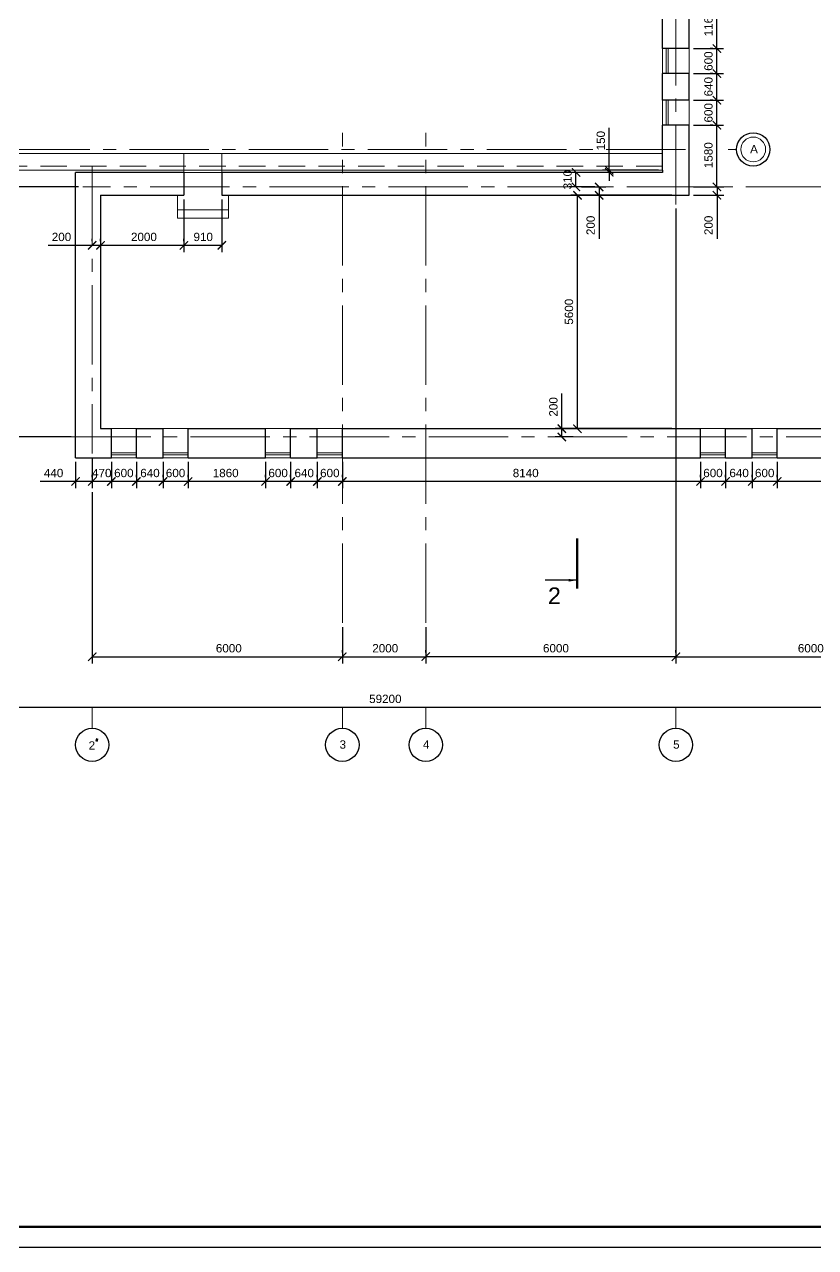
# Model space of a CAD drawing. Header units: millimetres. Extents: x -273 to 3634, y 3015 to 4572.
# Drawn here: x 1236.1 to 1425.9, y 3015.3 to 3308.8 of the extents above; entities that cross this region are included whole.
import ezdxf

# ---------------------------------------------------------------- set-up
doc = ezdxf.new("R2010")
doc.units = ezdxf.units.MM
doc.linetypes.add('CENTER2', pattern=[28.575, 19.05, -3.175, 3.175, -3.175])
doc.linetypes.add('DASHED2', pattern=[9.525, 6.35, -3.175])
doc.layers.add('@', color=250, linetype='Continuous', lineweight=60)
doc.styles.get("Standard").update_dxf_attribs({"font": 'arial.ttf', "height": 2})
doc.dimstyles.new('ISO-25', dxfattribs={"dimtxt": 2, "dimasz": 2, "dimexe": 1.6, "dimexo": 1, "dimgap": 1, "dimtad": 1, "dimdsep": 46, "dimtxsty": 'Standard', "dimblk": 'ARCHTICK', "dimcen": 2, "dimadec": 0, "dimazin": 0, "dimtfac": 1, "dimtmove": 0, "dimatfit": 3, "dimfxl": 1, "dimarcsym": 0})

# ---------------------------------------------------------------- blocks, each defined once
blk = doc.blocks.new('_ArchTick')
at = {"color": 0, "linetype": 'ByBlock', "lineweight": 15, "const_width": 0.15}
blk.add_lwpolyline([(-0.5, -0.5), (0.5, 0.5)], dxfattribs=at)
blk = doc.blocks.new('*D426')
at = {"layer": '@', "color": 0, "lineweight": -2, "transparency": 16777216}
for p, q in [((1397.96, 3472.23), (1392.67, 3479.28)), ((1396.36, 3471.03), (1399.24, 3473.19)), ((1590.82, 3214.83), (1397.96, 3472.23)), ((1589.23, 3213.63), (1592.1, 3215.79))]:
    blk.add_line(p, q, dxfattribs=at)
at = {"layer": 'Defpoints', "color": 0, "lineweight": 15, "transparency": 16777216}
for p in [(1395.56, 3470.43), (1590.82, 3214.83), (1588.43, 3213.03)]:
    blk.add_point(p, dxfattribs=at)
at = {"layer": '@', "color": 0, "lineweight": -2, "transparency": 16777216, "xscale": 2, "yscale": 2, "zscale": 2}
for p, rotation in [((1397.96, 3472.23), 126.8437671405721), ((1590.82, 3214.83), 306.8437671405721)]:
    blk.add_blockref('_ArchTick', p, dxfattribs=dict(at, rotation=rotation))
at = {"layer": '@', "color": 0, "lineweight": 15, "transparency": 16777216, "insert": (1396.21, 3477.93), "char_height": 2, "attachment_point": 5, "rotation": 306.8438}
blk.add_mtext('380', dxfattribs=at)
blk = doc.blocks.new('*D437')
at = {"layer": '@', "color": 0, "lineweight": -2, "transparency": 16777216}
for p, q in [((1249.1, 3269.81), (1221.17, 3269.81)), ((1222.77, 3269.81), (1222.77, 3209.81)), ((1247.38, 3209.81), (1221.17, 3209.81))]:
    blk.add_line(p, q, dxfattribs=at)
at = {"layer": 'Defpoints', "color": 0, "lineweight": 15, "transparency": 16777216}
for p in [(1250.1, 3269.81), (1222.77, 3209.81), (1248.38, 3209.81)]:
    blk.add_point(p, dxfattribs=at)
at = {"layer": '@', "color": 0, "lineweight": -2, "transparency": 16777216, "xscale": 2, "yscale": 2, "zscale": 2}
for p, rotation in [((1222.77, 3269.81), 90), ((1222.77, 3209.81), 270)]:
    blk.add_blockref('_ArchTick', p, dxfattribs=dict(at, rotation=rotation))
at = {"layer": '@', "color": 0, "lineweight": 15, "transparency": 16777216, "insert": (1220.75, 3240.58), "char_height": 2, "attachment_point": 5, "rotation": 90}
blk.add_mtext('6000', dxfattribs=at)
blk = doc.blocks.new('*D438')
at = {"layer": '@', "color": 0, "lineweight": -2, "transparency": 16777216}
for p, q in [((1254.38, 3266.81), (1254.38, 3254.19)), ((1274.38, 3266.81), (1274.38, 3254.19)), ((1274.38, 3255.79), (1254.38, 3255.79))]:
    blk.add_line(p, q, dxfattribs=at)
at = {"layer": 'Defpoints', "color": 0, "lineweight": 15, "transparency": 16777216}
for p in [(1254.38, 3267.81), (1274.38, 3267.81), (1254.38, 3255.79)]:
    blk.add_point(p, dxfattribs=at)
at = {"layer": '@', "color": 0, "lineweight": -2, "transparency": 16777216, "xscale": 2, "yscale": 2, "zscale": 2, "rotation": 180}
blk.add_blockref('_ArchTick', (1254.38, 3255.79), dxfattribs=at)
at = {"layer": '@', "color": 0, "lineweight": -2, "transparency": 16777216, "xscale": 2, "yscale": 2, "zscale": 2}
blk.add_blockref('_ArchTick', (1274.38, 3255.79), dxfattribs=at)
at = {"layer": '@', "color": 0, "lineweight": 15, "transparency": 16777216, "insert": (1264.79, 3257.81), "char_height": 2, "attachment_point": 5}
blk.add_mtext('2000', dxfattribs=at)
blk = doc.blocks.new('*D439')
at = {"layer": '@', "color": 0, "lineweight": -2, "transparency": 16777216}
for p, q in [((1283.48, 3266.81), (1283.48, 3254.19)), ((1274.38, 3256.79), (1274.38, 3257.39)), ((1283.48, 3255.79), (1274.38, 3255.79))]:
    blk.add_line(p, q, dxfattribs=at)
at = {"layer": 'Defpoints', "color": 0, "lineweight": 15, "transparency": 16777216}
for p in [(1283.48, 3267.81), (1274.38, 3255.79), (1274.38, 3255.79)]:
    blk.add_point(p, dxfattribs=at)
at = {"layer": '@', "color": 0, "lineweight": -2, "transparency": 16777216, "xscale": 2, "yscale": 2, "zscale": 2, "rotation": 180}
blk.add_blockref('_ArchTick', (1274.38, 3255.79), dxfattribs=at)
at = {"layer": '@', "color": 0, "lineweight": -2, "transparency": 16777216, "xscale": 2, "yscale": 2, "zscale": 2}
blk.add_blockref('_ArchTick', (1283.48, 3255.79), dxfattribs=at)
at = {"layer": '@', "color": 0, "lineweight": 15, "transparency": 16777216, "insert": (1279.01, 3257.81), "char_height": 2, "attachment_point": 5}
blk.add_mtext('910', dxfattribs=at)
blk = doc.blocks.new('*D440')
at = {"layer": '@', "color": 0, "lineweight": -2, "transparency": 16777216}
for p, q in [((1252.38, 3255.79), (1241.8, 3255.79)), ((1252.38, 3256.79), (1252.38, 3257.39)), ((1254.38, 3255.79), (1252.38, 3255.79)), ((1254.38, 3256.79), (1254.38, 3257.39))]:
    blk.add_line(p, q, dxfattribs=at)
at = {"layer": 'Defpoints', "color": 0, "lineweight": 15, "transparency": 16777216}
for p in [(1252.38, 3255.79), (1252.38, 3255.79), (1254.38, 3255.79)]:
    blk.add_point(p, dxfattribs=at)
at = {"layer": '@', "color": 0, "lineweight": -2, "transparency": 16777216, "xscale": 2, "yscale": 2, "zscale": 2, "rotation": 180}
blk.add_blockref('_ArchTick', (1252.38, 3255.79), dxfattribs=at)
at = {"layer": '@', "color": 0, "lineweight": -2, "transparency": 16777216, "xscale": 2, "yscale": 2, "zscale": 2}
blk.add_blockref('_ArchTick', (1254.38, 3255.79), dxfattribs=at)
at = {"layer": '@', "color": 0, "lineweight": 15, "transparency": 16777216, "insert": (1245.02, 3257.81), "char_height": 2, "attachment_point": 5}
blk.add_mtext('200', dxfattribs=at)
blk = doc.blocks.new('*D441')
at = {"layer": '@', "color": 0, "lineweight": -2, "transparency": 16777216}
for p, q in [((1248.38, 3203.82), (1248.38, 3197.53)), ((1252.38, 3204.81), (1252.38, 3197.53)), ((1248.38, 3199.13), (1239.89, 3199.13)), ((1252.38, 3199.13), (1248.38, 3199.13))]:
    blk.add_line(p, q, dxfattribs=at)
at = {"layer": 'Defpoints', "color": 0, "lineweight": 15, "transparency": 16777216}
for p in [(1252.38, 3205.81), (1248.38, 3204.82), (1252.38, 3199.13)]:
    blk.add_point(p, dxfattribs=at)
at = {"layer": '@', "color": 0, "lineweight": -2, "transparency": 16777216, "xscale": 2, "yscale": 2, "zscale": 2, "rotation": 180}
blk.add_blockref('_ArchTick', (1248.38, 3199.13), dxfattribs=at)
at = {"layer": '@', "color": 0, "lineweight": -2, "transparency": 16777216, "xscale": 2, "yscale": 2, "zscale": 2}
blk.add_blockref('_ArchTick', (1252.38, 3199.13), dxfattribs=at)
at = {"layer": '@', "color": 0, "lineweight": 15, "transparency": 16777216, "insert": (1243.13, 3201.15), "char_height": 2, "attachment_point": 5}
blk.add_mtext('440', dxfattribs=at)
blk = doc.blocks.new('*D442')
at = {"layer": '@', "color": 0, "lineweight": -2, "transparency": 16777216}
for p, q in [((1256.98, 3203.82), (1256.98, 3197.53)), ((1252.38, 3200.13), (1252.38, 3200.73)), ((1256.98, 3199.13), (1252.38, 3199.13))]:
    blk.add_line(p, q, dxfattribs=at)
at = {"layer": 'Defpoints', "color": 0, "lineweight": 15, "transparency": 16777216}
for p in [(1256.98, 3204.82), (1252.38, 3199.13), (1252.38, 3199.13)]:
    blk.add_point(p, dxfattribs=at)
at = {"layer": '@', "color": 0, "lineweight": -2, "transparency": 16777216, "xscale": 2, "yscale": 2, "zscale": 2, "rotation": 180}
blk.add_blockref('_ArchTick', (1252.38, 3199.13), dxfattribs=at)
at = {"layer": '@', "color": 0, "lineweight": -2, "transparency": 16777216, "xscale": 2, "yscale": 2, "zscale": 2}
blk.add_blockref('_ArchTick', (1256.98, 3199.13), dxfattribs=at)
at = {"layer": '@', "color": 0, "lineweight": 15, "transparency": 16777216, "insert": (1254.68, 3201.15), "char_height": 2, "attachment_point": 5}
blk.add_mtext('470', dxfattribs=at)
blk = doc.blocks.new('*D443')
at = {"layer": '@', "color": 0, "lineweight": -2, "transparency": 16777216}
for p, q in [((1262.98, 3203.82), (1262.98, 3197.53)), ((1256.98, 3200.13), (1256.98, 3200.73)), ((1262.98, 3199.13), (1256.98, 3199.13))]:
    blk.add_line(p, q, dxfattribs=at)
at = {"layer": 'Defpoints', "color": 0, "lineweight": 15, "transparency": 16777216}
for p in [(1262.98, 3204.82), (1256.98, 3199.13), (1256.98, 3199.13)]:
    blk.add_point(p, dxfattribs=at)
at = {"layer": '@', "color": 0, "lineweight": -2, "transparency": 16777216, "xscale": 2, "yscale": 2, "zscale": 2, "rotation": 180}
blk.add_blockref('_ArchTick', (1256.98, 3199.13), dxfattribs=at)
at = {"layer": '@', "color": 0, "lineweight": -2, "transparency": 16777216, "xscale": 2, "yscale": 2, "zscale": 2}
blk.add_blockref('_ArchTick', (1262.98, 3199.13), dxfattribs=at)
at = {"layer": '@', "color": 0, "lineweight": 15, "transparency": 16777216, "insert": (1259.98, 3201.15), "char_height": 2, "attachment_point": 5}
blk.add_mtext('600', dxfattribs=at)
blk = doc.blocks.new('*D444')
at = {"layer": '@', "color": 0, "lineweight": -2, "transparency": 16777216}
for p, q in [((1269.38, 3203.82), (1269.38, 3197.53)), ((1262.98, 3200.13), (1262.98, 3200.73)), ((1269.38, 3199.13), (1262.98, 3199.13))]:
    blk.add_line(p, q, dxfattribs=at)
at = {"layer": 'Defpoints', "color": 0, "lineweight": 15, "transparency": 16777216}
for p in [(1269.38, 3204.82), (1262.98, 3199.13), (1262.98, 3199.13)]:
    blk.add_point(p, dxfattribs=at)
at = {"layer": '@', "color": 0, "lineweight": -2, "transparency": 16777216, "xscale": 2, "yscale": 2, "zscale": 2, "rotation": 180}
blk.add_blockref('_ArchTick', (1262.98, 3199.13), dxfattribs=at)
at = {"layer": '@', "color": 0, "lineweight": -2, "transparency": 16777216, "xscale": 2, "yscale": 2, "zscale": 2}
blk.add_blockref('_ArchTick', (1269.38, 3199.13), dxfattribs=at)
at = {"layer": '@', "color": 0, "lineweight": 15, "transparency": 16777216, "insert": (1266.24, 3201.15), "char_height": 2, "attachment_point": 5}
blk.add_mtext('640', dxfattribs=at)
blk = doc.blocks.new('*D445')
at = {"layer": '@', "color": 0, "lineweight": -2, "transparency": 16777216}
for p, q in [((1275.38, 3203.82), (1275.38, 3197.53)), ((1269.38, 3200.13), (1269.38, 3200.73)), ((1275.38, 3199.13), (1269.38, 3199.13))]:
    blk.add_line(p, q, dxfattribs=at)
at = {"layer": 'Defpoints', "color": 0, "lineweight": 15, "transparency": 16777216}
for p in [(1275.38, 3204.82), (1269.38, 3199.13), (1269.38, 3199.13)]:
    blk.add_point(p, dxfattribs=at)
at = {"layer": '@', "color": 0, "lineweight": -2, "transparency": 16777216, "xscale": 2, "yscale": 2, "zscale": 2, "rotation": 180}
blk.add_blockref('_ArchTick', (1269.38, 3199.13), dxfattribs=at)
at = {"layer": '@', "color": 0, "lineweight": -2, "transparency": 16777216, "xscale": 2, "yscale": 2, "zscale": 2}
blk.add_blockref('_ArchTick', (1275.38, 3199.13), dxfattribs=at)
at = {"layer": '@', "color": 0, "lineweight": 15, "transparency": 16777216, "insert": (1272.38, 3201.15), "char_height": 2, "attachment_point": 5}
blk.add_mtext('600', dxfattribs=at)
blk = doc.blocks.new('*D446')
at = {"layer": '@', "color": 0, "lineweight": -2, "transparency": 16777216}
for p, q in [((1293.98, 3203.82), (1293.98, 3197.53)), ((1275.38, 3200.13), (1275.38, 3200.73)), ((1293.98, 3199.13), (1275.38, 3199.13))]:
    blk.add_line(p, q, dxfattribs=at)
at = {"layer": 'Defpoints', "color": 0, "lineweight": 15, "transparency": 16777216}
for p in [(1293.98, 3204.82), (1275.38, 3199.13), (1275.38, 3199.13)]:
    blk.add_point(p, dxfattribs=at)
at = {"layer": '@', "color": 0, "lineweight": -2, "transparency": 16777216, "xscale": 2, "yscale": 2, "zscale": 2, "rotation": 180}
blk.add_blockref('_ArchTick', (1275.38, 3199.13), dxfattribs=at)
at = {"layer": '@', "color": 0, "lineweight": -2, "transparency": 16777216, "xscale": 2, "yscale": 2, "zscale": 2}
blk.add_blockref('_ArchTick', (1293.98, 3199.13), dxfattribs=at)
at = {"layer": '@', "color": 0, "lineweight": 15, "transparency": 16777216, "insert": (1284.4, 3201.15), "char_height": 2, "attachment_point": 5}
blk.add_mtext('1860', dxfattribs=at)
blk = doc.blocks.new('*D447')
at = {"layer": '@', "color": 0, "lineweight": -2, "transparency": 16777216}
for p, q in [((1312.38, 3203.82), (1312.38, 3197.53)), ((1306.38, 3200.13), (1306.38, 3200.73)), ((1312.38, 3199.13), (1306.38, 3199.13))]:
    blk.add_line(p, q, dxfattribs=at)
at = {"layer": 'Defpoints', "color": 0, "lineweight": 15, "transparency": 16777216}
for p in [(1312.38, 3204.82), (1306.38, 3199.13), (1306.38, 3199.13)]:
    blk.add_point(p, dxfattribs=at)
at = {"layer": '@', "color": 0, "lineweight": -2, "transparency": 16777216, "xscale": 2, "yscale": 2, "zscale": 2, "rotation": 180}
blk.add_blockref('_ArchTick', (1306.38, 3199.13), dxfattribs=at)
at = {"layer": '@', "color": 0, "lineweight": -2, "transparency": 16777216, "xscale": 2, "yscale": 2, "zscale": 2}
blk.add_blockref('_ArchTick', (1312.38, 3199.13), dxfattribs=at)
at = {"layer": '@', "color": 0, "lineweight": 15, "transparency": 16777216, "insert": (1309.38, 3201.15), "char_height": 2, "attachment_point": 5}
blk.add_mtext('600', dxfattribs=at)
blk = doc.blocks.new('*D448')
at = {"layer": '@', "color": 0, "lineweight": -2, "transparency": 16777216}
for p, q in [((1306.38, 3203.82), (1306.38, 3197.53)), ((1299.98, 3200.13), (1299.98, 3200.73)), ((1306.38, 3199.13), (1299.98, 3199.13))]:
    blk.add_line(p, q, dxfattribs=at)
at = {"layer": 'Defpoints', "color": 0, "lineweight": 15, "transparency": 16777216}
for p in [(1306.38, 3204.82), (1299.98, 3199.13), (1299.98, 3199.13)]:
    blk.add_point(p, dxfattribs=at)
at = {"layer": '@', "color": 0, "lineweight": -2, "transparency": 16777216, "xscale": 2, "yscale": 2, "zscale": 2, "rotation": 180}
blk.add_blockref('_ArchTick', (1299.98, 3199.13), dxfattribs=at)
at = {"layer": '@', "color": 0, "lineweight": -2, "transparency": 16777216, "xscale": 2, "yscale": 2, "zscale": 2}
blk.add_blockref('_ArchTick', (1306.38, 3199.13), dxfattribs=at)
at = {"layer": '@', "color": 0, "lineweight": 15, "transparency": 16777216, "insert": (1303.24, 3201.15), "char_height": 2, "attachment_point": 5}
blk.add_mtext('640', dxfattribs=at)
blk = doc.blocks.new('*D449')
at = {"layer": '@', "color": 0, "lineweight": -2, "transparency": 16777216}
for p, q in [((1299.98, 3203.82), (1299.98, 3197.53)), ((1293.98, 3200.13), (1293.98, 3200.73)), ((1299.98, 3199.13), (1293.98, 3199.13))]:
    blk.add_line(p, q, dxfattribs=at)
at = {"layer": 'Defpoints', "color": 0, "lineweight": 15, "transparency": 16777216}
for p in [(1299.98, 3204.82), (1293.98, 3199.13), (1293.98, 3199.13)]:
    blk.add_point(p, dxfattribs=at)
at = {"layer": '@', "color": 0, "lineweight": -2, "transparency": 16777216, "xscale": 2, "yscale": 2, "zscale": 2, "rotation": 180}
blk.add_blockref('_ArchTick', (1293.98, 3199.13), dxfattribs=at)
at = {"layer": '@', "color": 0, "lineweight": -2, "transparency": 16777216, "xscale": 2, "yscale": 2, "zscale": 2}
blk.add_blockref('_ArchTick', (1299.98, 3199.13), dxfattribs=at)
at = {"layer": '@', "color": 0, "lineweight": 15, "transparency": 16777216, "insert": (1296.98, 3201.15), "char_height": 2, "attachment_point": 5}
blk.add_mtext('600', dxfattribs=at)
blk = doc.blocks.new('*D450')
at = {"layer": '@', "color": 0, "lineweight": -2, "transparency": 16777216}
for p, q in [((1398.28, 3203.82), (1398.28, 3197.53)), ((1312.38, 3200.13), (1312.38, 3200.73)), ((1398.28, 3199.13), (1312.38, 3199.13))]:
    blk.add_line(p, q, dxfattribs=at)
at = {"layer": 'Defpoints', "color": 0, "lineweight": 15, "transparency": 16777216}
for p in [(1398.28, 3204.82), (1312.38, 3199.13), (1312.38, 3199.13)]:
    blk.add_point(p, dxfattribs=at)
at = {"layer": '@', "color": 0, "lineweight": -2, "transparency": 16777216, "xscale": 2, "yscale": 2, "zscale": 2, "rotation": 180}
blk.add_blockref('_ArchTick', (1312.38, 3199.13), dxfattribs=at)
at = {"layer": '@', "color": 0, "lineweight": -2, "transparency": 16777216, "xscale": 2, "yscale": 2, "zscale": 2}
blk.add_blockref('_ArchTick', (1398.28, 3199.13), dxfattribs=at)
at = {"layer": '@', "color": 0, "lineweight": 15, "transparency": 16777216, "insert": (1356.36, 3201.15), "char_height": 2, "attachment_point": 5}
blk.add_mtext('8140', dxfattribs=at)
blk = doc.blocks.new('*D451')
at = {"layer": '@', "color": 0, "lineweight": -2, "transparency": 16777216}
for p, q in [((1416.68, 3203.82), (1416.68, 3197.53)), ((1410.68, 3200.13), (1410.68, 3200.73)), ((1416.68, 3199.13), (1410.68, 3199.13))]:
    blk.add_line(p, q, dxfattribs=at)
at = {"layer": 'Defpoints', "color": 0, "lineweight": 15, "transparency": 16777216}
for p in [(1416.68, 3204.82), (1410.68, 3199.13), (1410.68, 3199.13)]:
    blk.add_point(p, dxfattribs=at)
at = {"layer": '@', "color": 0, "lineweight": -2, "transparency": 16777216, "xscale": 2, "yscale": 2, "zscale": 2, "rotation": 180}
blk.add_blockref('_ArchTick', (1410.68, 3199.13), dxfattribs=at)
at = {"layer": '@', "color": 0, "lineweight": -2, "transparency": 16777216, "xscale": 2, "yscale": 2, "zscale": 2}
blk.add_blockref('_ArchTick', (1416.68, 3199.13), dxfattribs=at)
at = {"layer": '@', "color": 0, "lineweight": 15, "transparency": 16777216, "insert": (1413.68, 3201.15), "char_height": 2, "attachment_point": 5}
blk.add_mtext('600', dxfattribs=at)
blk = doc.blocks.new('*D452')
at = {"layer": '@', "color": 0, "lineweight": -2, "transparency": 16777216}
for p, q in [((1410.68, 3203.82), (1410.68, 3197.53)), ((1404.28, 3200.13), (1404.28, 3200.73)), ((1410.68, 3199.13), (1404.28, 3199.13))]:
    blk.add_line(p, q, dxfattribs=at)
at = {"layer": 'Defpoints', "color": 0, "lineweight": 15, "transparency": 16777216}
for p in [(1410.68, 3204.82), (1404.28, 3199.13), (1404.28, 3199.13)]:
    blk.add_point(p, dxfattribs=at)
at = {"layer": '@', "color": 0, "lineweight": -2, "transparency": 16777216, "xscale": 2, "yscale": 2, "zscale": 2, "rotation": 180}
blk.add_blockref('_ArchTick', (1404.28, 3199.13), dxfattribs=at)
at = {"layer": '@', "color": 0, "lineweight": -2, "transparency": 16777216, "xscale": 2, "yscale": 2, "zscale": 2}
blk.add_blockref('_ArchTick', (1410.68, 3199.13), dxfattribs=at)
at = {"layer": '@', "color": 0, "lineweight": 15, "transparency": 16777216, "insert": (1407.54, 3201.15), "char_height": 2, "attachment_point": 5}
blk.add_mtext('640', dxfattribs=at)
blk = doc.blocks.new('*D453')
at = {"layer": '@', "color": 0, "lineweight": -2, "transparency": 16777216}
for p, q in [((1404.28, 3203.82), (1404.28, 3197.53)), ((1398.28, 3200.13), (1398.28, 3200.73)), ((1404.28, 3199.13), (1398.28, 3199.13))]:
    blk.add_line(p, q, dxfattribs=at)
at = {"layer": 'Defpoints', "color": 0, "lineweight": 15, "transparency": 16777216}
for p in [(1404.28, 3204.82), (1398.28, 3199.13), (1398.28, 3199.13)]:
    blk.add_point(p, dxfattribs=at)
at = {"layer": '@', "color": 0, "lineweight": -2, "transparency": 16777216, "xscale": 2, "yscale": 2, "zscale": 2, "rotation": 180}
blk.add_blockref('_ArchTick', (1398.28, 3199.13), dxfattribs=at)
at = {"layer": '@', "color": 0, "lineweight": -2, "transparency": 16777216, "xscale": 2, "yscale": 2, "zscale": 2}
blk.add_blockref('_ArchTick', (1404.28, 3199.13), dxfattribs=at)
at = {"layer": '@', "color": 0, "lineweight": 15, "transparency": 16777216, "insert": (1401.28, 3201.15), "char_height": 2, "attachment_point": 5}
blk.add_mtext('600', dxfattribs=at)
blk = doc.blocks.new('*D457')
at = {"layer": '@', "color": 0, "lineweight": -2, "transparency": 16777216}
for p, q in [((1450.38, 3203.82), (1450.38, 3197.53)), ((1416.68, 3200.13), (1416.68, 3200.73)), ((1450.38, 3199.13), (1416.68, 3199.13))]:
    blk.add_line(p, q, dxfattribs=at)
at = {"layer": 'Defpoints', "color": 0, "lineweight": 15, "transparency": 16777216}
for p in [(1450.38, 3204.82), (1416.68, 3199.13), (1416.68, 3199.13)]:
    blk.add_point(p, dxfattribs=at)
at = {"layer": '@', "color": 0, "lineweight": -2, "transparency": 16777216, "xscale": 2, "yscale": 2, "zscale": 2, "rotation": 180}
blk.add_blockref('_ArchTick', (1416.68, 3199.13), dxfattribs=at)
at = {"layer": '@', "color": 0, "lineweight": -2, "transparency": 16777216, "xscale": 2, "yscale": 2, "zscale": 2}
blk.add_blockref('_ArchTick', (1450.38, 3199.13), dxfattribs=at)
at = {"layer": '@', "color": 0, "lineweight": 15, "transparency": 16777216, "insert": (1434, 3201.15), "char_height": 2, "attachment_point": 5}
blk.add_mtext('3370', dxfattribs=at)
blk = doc.blocks.new('*D463')
at = {"layer": '@', "color": 0, "lineweight": -2, "transparency": 16777216}
for p, q in [((1391.38, 3267.81), (1367.16, 3267.81)), ((1368.76, 3211.81), (1368.76, 3267.81)), ((1391.38, 3211.81), (1367.16, 3211.81))]:
    blk.add_line(p, q, dxfattribs=at)
at = {"layer": 'Defpoints', "color": 0, "lineweight": 15, "transparency": 16777216}
for p in [(1368.76, 3267.81), (1392.38, 3267.81), (1392.38, 3211.81)]:
    blk.add_point(p, dxfattribs=at)
at = {"layer": '@', "color": 0, "lineweight": -2, "transparency": 16777216, "xscale": 2, "yscale": 2, "zscale": 2}
for p, rotation in [((1368.76, 3267.81), 90), ((1368.76, 3211.81), 270)]:
    blk.add_blockref('_ArchTick', p, dxfattribs=dict(at, rotation=rotation))
at = {"layer": '@', "color": 0, "lineweight": 15, "transparency": 16777216, "insert": (1366.74, 3239.87), "char_height": 2, "attachment_point": 5, "rotation": 90}
blk.add_mtext('5600', dxfattribs=at)
blk = doc.blocks.new('*D464')
at = {"layer": '@', "color": 0, "lineweight": -2, "transparency": 16777216}
for p, q in [((1365.03, 3211.81), (1365.03, 3220.26)), ((1367.76, 3211.81), (1363.43, 3211.81)), ((1365.03, 3209.81), (1365.03, 3211.81)), ((1367.76, 3209.81), (1363.43, 3209.81))]:
    blk.add_line(p, q, dxfattribs=at)
at = {"layer": 'Defpoints', "color": 0, "lineweight": 15, "transparency": 16777216}
for p in [(1368.76, 3211.81), (1365.03, 3209.81), (1368.76, 3209.81)]:
    blk.add_point(p, dxfattribs=at)
at = {"layer": '@', "color": 0, "lineweight": -2, "transparency": 16777216, "xscale": 2, "yscale": 2, "zscale": 2}
for p, rotation in [((1365.03, 3211.81), 90), ((1365.03, 3209.81), 270)]:
    blk.add_blockref('_ArchTick', p, dxfattribs=dict(at, rotation=rotation))
at = {"layer": '@', "color": 0, "lineweight": 15, "transparency": 16777216, "insert": (1363.01, 3217.03), "char_height": 2, "attachment_point": 5, "rotation": 90}
blk.add_mtext('200', dxfattribs=at)
blk = doc.blocks.new('*D465')
at = {"layer": '@', "color": 0, "lineweight": -2, "transparency": 16777216}
for p, q in [((1369.76, 3269.81), (1375.56, 3269.81)), ((1373.96, 3269.81), (1373.96, 3267.81)), ((1369.76, 3267.81), (1375.56, 3267.81)), ((1373.96, 3267.81), (1373.96, 3257.36))]:
    blk.add_line(p, q, dxfattribs=at)
at = {"layer": 'Defpoints', "color": 0, "lineweight": 15, "transparency": 16777216}
for p in [(1368.76, 3269.81), (1373.96, 3269.81), (1368.76, 3267.81)]:
    blk.add_point(p, dxfattribs=at)
at = {"layer": '@', "color": 0, "lineweight": -2, "transparency": 16777216, "xscale": 2, "yscale": 2, "zscale": 2}
for p, rotation in [((1373.96, 3269.81), 90), ((1373.96, 3267.81), 270)]:
    blk.add_blockref('_ArchTick', p, dxfattribs=dict(at, rotation=rotation))
at = {"layer": '@', "color": 0, "lineweight": 15, "transparency": 16777216, "insert": (1371.94, 3260.59), "char_height": 2, "attachment_point": 5, "rotation": 90}
blk.add_mtext('200', dxfattribs=at)
blk = doc.blocks.new('*D466')
at = {"layer": '@', "color": 0, "lineweight": -2, "transparency": 16777216}
for p, q in [((1372.96, 3273.31), (1366.82, 3273.31)), ((1368.42, 3269.81), (1368.42, 3273.31)), ((1372.96, 3269.81), (1366.82, 3269.81))]:
    blk.add_line(p, q, dxfattribs=at)
at = {"layer": 'Defpoints', "color": 0, "lineweight": 15, "transparency": 16777216}
for p in [(1368.42, 3273.31), (1373.96, 3273.31), (1373.96, 3269.81)]:
    blk.add_point(p, dxfattribs=at)
at = {"layer": '@', "color": 0, "lineweight": -2, "transparency": 16777216, "xscale": 2, "yscale": 2, "zscale": 2}
for p, rotation in [((1368.42, 3273.31), 90), ((1368.42, 3269.81), 270)]:
    blk.add_blockref('_ArchTick', p, dxfattribs=dict(at, rotation=rotation))
at = {"layer": '@', "color": 0, "lineweight": 15, "transparency": 16777216, "insert": (1366.4, 3271.56), "char_height": 2, "attachment_point": 5, "rotation": 90}
blk.add_mtext('310', dxfattribs=at)
blk = doc.blocks.new('*D467')
at = {"layer": '@', "color": 0, "lineweight": -2, "transparency": 16777216}
for p, q in [((1376.4, 3273.81), (1376.4, 3284.03)), ((1388.18, 3273.81), (1374.8, 3273.81)), ((1388.18, 3273.31), (1374.8, 3273.31)), ((1376.4, 3273.31), (1376.4, 3273.81)), ((1376.4, 3273.31), (1376.4, 3271.31))]:
    blk.add_line(p, q, dxfattribs=at)
at = {"layer": 'Defpoints', "color": 0, "lineweight": 15, "transparency": 16777216}
for p in [(1376.4, 3273.81), (1389.18, 3273.81), (1389.18, 3273.31)]:
    blk.add_point(p, dxfattribs=at)
at = {"layer": '@', "color": 0, "lineweight": -2, "transparency": 16777216, "xscale": 2, "yscale": 2, "zscale": 2}
for p, rotation in [((1376.4, 3273.81), 270), ((1376.4, 3273.31), 90)]:
    blk.add_blockref('_ArchTick', p, dxfattribs=dict(at, rotation=rotation))
at = {"layer": '@', "color": 0, "lineweight": 15, "transparency": 16777216, "insert": (1374.38, 3280.92), "char_height": 2, "attachment_point": 5, "rotation": 90}
blk.add_mtext('150', dxfattribs=at)
blk = doc.blocks.new('*D478')
at = {"layer": '@', "color": 0, "lineweight": -2, "transparency": 16777216}
for p, q in [((1401.22, 3314.61), (1400.62, 3314.61)), ((1402.22, 3303.01), (1402.22, 3314.61)), ((1396.58, 3303.01), (1403.82, 3303.01))]:
    blk.add_line(p, q, dxfattribs=at)
at = {"layer": 'Defpoints', "color": 0, "lineweight": 15, "transparency": 16777216}
for p in [(1402.22, 3314.61), (1402.22, 3314.61), (1395.58, 3303.01)]:
    blk.add_point(p, dxfattribs=at)
at = {"layer": '@', "color": 0, "lineweight": -2, "transparency": 16777216, "xscale": 2, "yscale": 2, "zscale": 2}
for p, rotation in [((1402.22, 3314.61), 90), ((1402.22, 3303.01), 270)]:
    blk.add_blockref('_ArchTick', p, dxfattribs=dict(at, rotation=rotation))
at = {"layer": '@', "color": 0, "lineweight": 15, "transparency": 16777216, "insert": (1400.2, 3309.06), "char_height": 2, "attachment_point": 5, "rotation": 90}
blk.add_mtext('1160', dxfattribs=at)
blk = doc.blocks.new('*D482')
at = {"layer": '@', "color": 0, "lineweight": -2, "transparency": 16777216}
for p, q in [((1401.22, 3297.01), (1400.62, 3297.01)), ((1402.22, 3290.61), (1402.22, 3297.01)), ((1396.58, 3290.61), (1403.82, 3290.61))]:
    blk.add_line(p, q, dxfattribs=at)
at = {"layer": 'Defpoints', "color": 0, "lineweight": 15, "transparency": 16777216}
for p in [(1402.22, 3297.01), (1402.22, 3297.01), (1395.58, 3290.61)]:
    blk.add_point(p, dxfattribs=at)
at = {"layer": '@', "color": 0, "lineweight": -2, "transparency": 16777216, "xscale": 2, "yscale": 2, "zscale": 2}
for p, rotation in [((1402.22, 3297.01), 90), ((1402.22, 3290.61), 270)]:
    blk.add_blockref('_ArchTick', p, dxfattribs=dict(at, rotation=rotation))
at = {"layer": '@', "color": 0, "lineweight": 15, "transparency": 16777216, "insert": (1400.2, 3293.87), "char_height": 2, "attachment_point": 5, "rotation": 90}
blk.add_mtext('640', dxfattribs=at)
blk = doc.blocks.new('*D483')
at = {"layer": '@', "color": 0, "lineweight": -2, "transparency": 16777216}
for p, q in [((1401.22, 3290.61), (1400.62, 3290.61)), ((1402.22, 3284.61), (1402.22, 3290.61)), ((1396.58, 3284.61), (1403.82, 3284.61))]:
    blk.add_line(p, q, dxfattribs=at)
at = {"layer": 'Defpoints', "color": 0, "lineweight": 15, "transparency": 16777216}
for p in [(1402.22, 3290.61), (1402.22, 3290.61), (1395.58, 3284.61)]:
    blk.add_point(p, dxfattribs=at)
at = {"layer": '@', "color": 0, "lineweight": -2, "transparency": 16777216, "xscale": 2, "yscale": 2, "zscale": 2}
for p, rotation in [((1402.22, 3290.61), 90), ((1402.22, 3284.61), 270)]:
    blk.add_blockref('_ArchTick', p, dxfattribs=dict(at, rotation=rotation))
at = {"layer": '@', "color": 0, "lineweight": 15, "transparency": 16777216, "insert": (1400.2, 3287.61), "char_height": 2, "attachment_point": 5, "rotation": 90}
blk.add_mtext('600', dxfattribs=at)
blk = doc.blocks.new('*D484')
at = {"layer": '@', "color": 0, "lineweight": -2, "transparency": 16777216}
for p, q in [((1401.22, 3303.01), (1400.62, 3303.01)), ((1402.22, 3297.01), (1402.22, 3303.01)), ((1396.58, 3297.01), (1403.82, 3297.01))]:
    blk.add_line(p, q, dxfattribs=at)
at = {"layer": 'Defpoints', "color": 0, "lineweight": 15, "transparency": 16777216}
for p in [(1402.22, 3303.01), (1402.22, 3303.01), (1395.58, 3297.01)]:
    blk.add_point(p, dxfattribs=at)
at = {"layer": '@', "color": 0, "lineweight": -2, "transparency": 16777216, "xscale": 2, "yscale": 2, "zscale": 2}
for p, rotation in [((1402.22, 3303.01), 90), ((1402.22, 3297.01), 270)]:
    blk.add_blockref('_ArchTick', p, dxfattribs=dict(at, rotation=rotation))
at = {"layer": '@', "color": 0, "lineweight": 15, "transparency": 16777216, "insert": (1400.2, 3300.01), "char_height": 2, "attachment_point": 5, "rotation": 90}
blk.add_mtext('600', dxfattribs=at)
blk = doc.blocks.new('*D485')
at = {"layer": '@', "color": 0, "lineweight": -2, "transparency": 16777216}
for p, q in [((1401.22, 3284.61), (1400.62, 3284.61)), ((1402.22, 3269.81), (1402.22, 3284.61)), ((1396.58, 3269.81), (1403.82, 3269.81))]:
    blk.add_line(p, q, dxfattribs=at)
at = {"layer": 'Defpoints', "color": 0, "lineweight": 15, "transparency": 16777216}
for p in [(1402.22, 3284.61), (1402.22, 3284.61), (1395.58, 3269.81)]:
    blk.add_point(p, dxfattribs=at)
at = {"layer": '@', "color": 0, "lineweight": -2, "transparency": 16777216, "xscale": 2, "yscale": 2, "zscale": 2}
for p, rotation in [((1402.22, 3284.61), 90), ((1402.22, 3269.81), 270)]:
    blk.add_blockref('_ArchTick', p, dxfattribs=dict(at, rotation=rotation))
at = {"layer": '@', "color": 0, "lineweight": 15, "transparency": 16777216, "insert": (1400.2, 3277.43), "char_height": 2, "attachment_point": 5, "rotation": 90}
blk.add_mtext('1580', dxfattribs=at)
blk = doc.blocks.new('*D486')
at = {"layer": '@', "color": 0, "lineweight": -2, "transparency": 16777216}
for p, q in [((1402.24, 3269.81), (1402.24, 3267.81)), ((1403.22, 3269.81), (1403.84, 3269.81)), ((1396.58, 3267.81), (1403.84, 3267.81)), ((1402.24, 3267.81), (1402.24, 3257.36))]:
    blk.add_line(p, q, dxfattribs=at)
at = {"layer": 'Defpoints', "color": 0, "lineweight": 15, "transparency": 16777216}
for p in [(1402.22, 3269.81), (1395.58, 3267.81), (1402.24, 3267.81)]:
    blk.add_point(p, dxfattribs=at)
at = {"layer": '@', "color": 0, "lineweight": -2, "transparency": 16777216, "xscale": 2, "yscale": 2, "zscale": 2}
for p, rotation in [((1402.24, 3269.81), 90), ((1402.24, 3267.81), 270)]:
    blk.add_blockref('_ArchTick', p, dxfattribs=dict(at, rotation=rotation))
at = {"layer": '@', "color": 0, "lineweight": 15, "transparency": 16777216, "insert": (1400.22, 3260.59), "char_height": 2, "attachment_point": 5, "rotation": 90}
blk.add_mtext('200', dxfattribs=at)
blk = doc.blocks.new('*D625')
at = {"layer": '@', "color": 0, "lineweight": -2, "transparency": 16777216}
for p, q in [((1312.38, 3164.2), (1312.38, 3155.48)), ((1332.38, 3164.2), (1332.38, 3155.48)), ((1312.38, 3157.08), (1332.38, 3157.08))]:
    blk.add_line(p, q, dxfattribs=at)
at = {"layer": 'Defpoints', "color": 0, "lineweight": 15, "transparency": 16777216}
for p in [(1312.38, 3165.2), (1332.38, 3165.2), (1332.38, 3157.08)]:
    blk.add_point(p, dxfattribs=at)
at = {"layer": '@', "color": 0, "lineweight": -2, "transparency": 16777216, "xscale": 2, "yscale": 2, "zscale": 2, "rotation": 180}
blk.add_blockref('_ArchTick', (1312.38, 3157.08), dxfattribs=at)
at = {"layer": '@', "color": 0, "lineweight": -2, "transparency": 16777216, "xscale": 2, "yscale": 2, "zscale": 2}
blk.add_blockref('_ArchTick', (1332.38, 3157.08), dxfattribs=at)
at = {"layer": '@', "color": 0, "lineweight": 15, "transparency": 16777216, "insert": (1322.67, 3159.1), "char_height": 2, "attachment_point": 5}
blk.add_mtext('2000', dxfattribs=at)
blk = doc.blocks.new('*D626')
at = {"layer": '@', "color": 0, "lineweight": -2, "transparency": 16777216}
for p, q in [((1252.38, 3196.53), (1252.38, 3155.48)), ((1312.38, 3158.08), (1312.38, 3158.68)), ((1252.38, 3157.08), (1312.38, 3157.08))]:
    blk.add_line(p, q, dxfattribs=at)
at = {"layer": 'Defpoints', "color": 0, "lineweight": 15, "transparency": 16777216}
for p in [(1252.38, 3197.53), (1312.38, 3157.08), (1312.38, 3157.08)]:
    blk.add_point(p, dxfattribs=at)
at = {"layer": '@', "color": 0, "lineweight": -2, "transparency": 16777216, "xscale": 2, "yscale": 2, "zscale": 2, "rotation": 180}
blk.add_blockref('_ArchTick', (1252.38, 3157.08), dxfattribs=at)
at = {"layer": '@', "color": 0, "lineweight": -2, "transparency": 16777216, "xscale": 2, "yscale": 2, "zscale": 2}
blk.add_blockref('_ArchTick', (1312.38, 3157.08), dxfattribs=at)
at = {"layer": '@', "color": 0, "lineweight": 15, "transparency": 16777216, "insert": (1285.15, 3159.1), "char_height": 2, "attachment_point": 5}
blk.add_mtext('6000', dxfattribs=at)
blk = doc.blocks.new('*D627')
at = {"layer": '@', "color": 0, "lineweight": -2, "transparency": 16777216}
for p, q in [((1392.38, 3264.61), (1392.38, 3155.48)), ((1332.38, 3158.08), (1332.38, 3158.68)), ((1392.38, 3157.08), (1332.38, 3157.08))]:
    blk.add_line(p, q, dxfattribs=at)
at = {"layer": 'Defpoints', "color": 0, "lineweight": 15, "transparency": 16777216}
for p in [(1392.38, 3265.61), (1332.38, 3157.08), (1332.38, 3157.08)]:
    blk.add_point(p, dxfattribs=at)
at = {"layer": '@', "color": 0, "lineweight": -2, "transparency": 16777216, "xscale": 2, "yscale": 2, "zscale": 2, "rotation": 180}
blk.add_blockref('_ArchTick', (1332.38, 3157.08), dxfattribs=at)
at = {"layer": '@', "color": 0, "lineweight": -2, "transparency": 16777216, "xscale": 2, "yscale": 2, "zscale": 2}
blk.add_blockref('_ArchTick', (1392.38, 3157.08), dxfattribs=at)
at = {"layer": '@', "color": 0, "lineweight": 15, "transparency": 16777216, "insert": (1363.61, 3159.1), "char_height": 2, "attachment_point": 5}
blk.add_mtext('6000', dxfattribs=at)
blk = doc.blocks.new('*D628')
at = {"layer": '@', "color": 0, "lineweight": -2, "transparency": 16777216}
for p, q in [((1452.38, 3164.2), (1452.38, 3155.48)), ((1392.38, 3158.08), (1392.38, 3158.68)), ((1392.38, 3157.08), (1452.38, 3157.08))]:
    blk.add_line(p, q, dxfattribs=at)
at = {"layer": 'Defpoints', "color": 0, "lineweight": 15, "transparency": 16777216}
for p in [(1452.38, 3165.2), (1392.38, 3157.08), (1452.38, 3157.08)]:
    blk.add_point(p, dxfattribs=at)
at = {"layer": '@', "color": 0, "lineweight": -2, "transparency": 16777216, "xscale": 2, "yscale": 2, "zscale": 2, "rotation": 180}
blk.add_blockref('_ArchTick', (1392.38, 3157.08), dxfattribs=at)
at = {"layer": '@', "color": 0, "lineweight": -2, "transparency": 16777216, "xscale": 2, "yscale": 2, "zscale": 2}
blk.add_blockref('_ArchTick', (1452.38, 3157.08), dxfattribs=at)
at = {"layer": '@', "color": 0, "lineweight": 15, "transparency": 16777216, "insert": (1424.74, 3159.1), "char_height": 2, "attachment_point": 5}
blk.add_mtext('6000', dxfattribs=at)
blk = doc.blocks.new('*D632')
at = {"layer": '@', "color": 0, "lineweight": -2, "transparency": 16777216}
for p, q in [((1022.38, 3164.2), (1022.38, 3143.33)), ((1614.38, 3154.48), (1614.38, 3143.33)), ((1614.38, 3144.93), (1022.38, 3144.93))]:
    blk.add_line(p, q, dxfattribs=at)
at = {"layer": 'Defpoints', "color": 0, "lineweight": 15, "transparency": 16777216}
for p in [(1022.38, 3165.2), (1614.38, 3155.48), (1022.38, 3144.93)]:
    blk.add_point(p, dxfattribs=at)
at = {"layer": '@', "color": 0, "lineweight": -2, "transparency": 16777216, "xscale": 2, "yscale": 2, "zscale": 2, "rotation": 180}
blk.add_blockref('_ArchTick', (1022.38, 3144.93), dxfattribs=at)
at = {"layer": '@', "color": 0, "lineweight": -2, "transparency": 16777216, "xscale": 2, "yscale": 2, "zscale": 2}
blk.add_blockref('_ArchTick', (1614.38, 3144.93), dxfattribs=at)
at = {"layer": '@', "color": 0, "lineweight": 15, "transparency": 16777216, "insert": (1322.69, 3146.95), "char_height": 2, "attachment_point": 5}
blk.add_mtext('59200', dxfattribs=at)

msp = doc.modelspace()

# ---------------------------------------------------------------- linework, layer by layer
at = {"layer": '@', "color": 0, "linetype": 'CENTER2', "lineweight": 15}
for p, q in [((1392.38, 3265.608), (1392.38, 3411.196)), ((1312.38, 3165.198), (1312.38, 3282.832)), ((1332.38, 3165.198), (1332.38, 3282.832)), ((1004.167, 3278.81), (1397.295, 3278.81)), ((1252.38, 3274.81), (1252.38, 3205.81)), ((1485.38, 3269.81), (1250.104, 3269.81)), ((1247.38, 3209.81), (1485.38, 3209.81))]:
    msp.add_line(p, q, dxfattribs=at)
at = {"layer": '@', "color": 0, "lineweight": 30}
for p, q in [((1389.18, 3303.01), (1389.18, 3314.61)), ((1395.58, 3303.01), (1395.58, 3314.61)), ((1395.58, 3303.01), (1389.18, 3303.01)), ((1395.58, 3297.01), (1389.18, 3297.01)), ((1389.18, 3290.61), (1389.18, 3297.01)), ((1395.58, 3290.61), (1395.58, 3297.01)), ((1395.58, 3290.61), (1389.18, 3290.61)), ((1389.18, 3273.81), (1389.18, 3284.61)), ((1395.58, 3284.61), (1389.18, 3284.61)), ((1395.58, 3267.81), (1395.58, 3284.61)), ((1248.38, 3204.822), (1248.38, 3273.31)), ((1274.38, 3273.31), (1248.38, 3273.31)), ((1274.38, 3273.31), (1274.38, 3267.81)), ((1283.48, 3273.31), (1283.48, 3267.81)), ((1389.18, 3273.31), (1283.48, 3273.31)), ((1389.18, 3273.81), (1389.18, 3273.31)), ((1254.38, 3267.81), (1274.38, 3267.81)), ((1254.38, 3267.81), (1254.38, 3211.81)), ((1283.48, 3267.81), (1395.58, 3267.81)), ((1254.38, 3211.81), (1256.98, 3211.81)), ((1256.98, 3204.822), (1256.98, 3211.81)), ((1262.98, 3204.822), (1262.98, 3211.81)), ((1262.98, 3211.81), (1269.38, 3211.81)), ((1269.38, 3204.822), (1269.38, 3211.81)), ((1275.38, 3204.822), (1275.38, 3211.81)), ((1275.38, 3211.81), (1293.98, 3211.81)), ((1293.98, 3204.822), (1293.98, 3211.81)), ((1299.98, 3204.822), (1299.98, 3211.81)), ((1299.98, 3211.81), (1306.38, 3211.81)), ((1306.38, 3204.822), (1306.38, 3211.81)), ((1312.38, 3204.822), (1312.38, 3211.81)), ((1312.38, 3211.81), (1398.28, 3211.81)), ((1398.28, 3204.822), (1398.28, 3211.81)), ((1404.28, 3204.822), (1404.28, 3211.81)), ((1404.28, 3211.81), (1410.68, 3211.81)), ((1410.68, 3204.822), (1410.68, 3211.81)), ((1416.68, 3204.822), (1416.68, 3211.81)), ((1416.68, 3211.81), (1450.38, 3211.81)), ((1248.38, 3204.822), (1256.98, 3204.822)), ((1262.98, 3204.822), (1269.38, 3204.822)), ((1275.38, 3204.822), (1293.98, 3204.822)), ((1299.98, 3204.822), (1306.38, 3204.822)), ((1312.38, 3204.822), (1398.28, 3204.822)), ((1404.28, 3204.822), (1410.68, 3204.822)), ((1416.68, 3204.822), (1450.38, 3204.822)), ((1747.909, 3015.3), (906.909, 3015.3))]:
    msp.add_line(p, q, dxfattribs=at)
at = {"layer": '@', "color": 0, "lineweight": 15}
for p, q in [((1389.18, 3303.01), (1389.18, 3297.01)), ((1390.022, 3303.01), (1390.022, 3297.01)), ((1390.522, 3303.01), (1390.522, 3297.01)), ((1395.58, 3303.01), (1395.58, 3297.01)), ((1389.18, 3290.61), (1389.18, 3284.61)), ((1390.022, 3290.61), (1390.022, 3284.61)), ((1390.522, 3290.61), (1390.522, 3284.61)), ((1395.58, 3290.61), (1395.58, 3284.61)), ((1404.924, 3278.81), (1406.924, 3278.81)), ((1389.18, 3277.814), (1021.38, 3277.814)), ((1274.38, 3277.814), (1274.38, 3273.81)), ((1283.48, 3277.814), (1283.48, 3273.81)), ((1248.38, 3273.81), (1017.38, 3273.81)), ((1248.38, 3273.81), (1274.38, 3273.81)), ((1274.38, 3273.81), (1283.48, 3273.81)), ((1274.38, 3273.81), (1274.38, 3273.31)), ((1274.38, 3273.31), (1283.48, 3273.31)), ((1283.48, 3273.81), (1389.18, 3273.81)), ((1283.48, 3273.31), (1283.48, 3273.81)), ((1272.826, 3267.81), (1272.826, 3262.298)), ((1285.109, 3262.298), (1285.109, 3267.81)), ((1272.826, 3264.291), (1285.109, 3264.291)), ((1272.826, 3262.298), (1285.109, 3262.298)), ((1256.98, 3211.81), (1262.98, 3211.81)), ((1269.38, 3211.81), (1275.38, 3211.81)), ((1293.98, 3211.81), (1299.98, 3211.81)), ((1306.38, 3211.81), (1312.38, 3211.81)), ((1398.28, 3211.81), (1404.28, 3211.81)), ((1410.68, 3211.81), (1416.68, 3211.81)), ((1256.98, 3206.041), (1262.98, 3206.041)), ((1256.98, 3205.541), (1262.98, 3205.541)), ((1269.38, 3206.041), (1275.38, 3206.041)), ((1269.38, 3205.541), (1275.38, 3205.541)), ((1293.98, 3206.041), (1299.98, 3206.041)), ((1293.98, 3205.541), (1299.98, 3205.541)), ((1306.38, 3206.041), (1312.38, 3206.041)), ((1306.38, 3205.541), (1312.38, 3205.541)), ((1398.28, 3206.041), (1404.28, 3206.041)), ((1398.28, 3205.541), (1404.28, 3205.541)), ((1410.68, 3206.041), (1416.68, 3206.041)), ((1410.68, 3205.541), (1416.68, 3205.541)), ((1256.98, 3204.822), (1262.98, 3204.822)), ((1269.38, 3204.822), (1275.38, 3204.822)), ((1293.98, 3204.822), (1299.98, 3204.822)), ((1306.38, 3204.822), (1312.38, 3204.822)), ((1398.28, 3204.822), (1404.28, 3204.822)), ((1410.68, 3204.822), (1416.68, 3204.822)), ((1252.38, 3144.933), (1252.38, 3139.933)), ((1312.38, 3144.933), (1312.38, 3139.933)), ((1332.38, 3144.933), (1332.38, 3139.933)), ((1392.38, 3144.933), (1392.38, 3139.933))]:
    msp.add_line(p, q, dxfattribs=at)
at = {"layer": '@', "color": 0, "linetype": 'DASHED2', "lineweight": 15}
msp.add_line((1389.18, 3274.81), (1018.38, 3274.81), dxfattribs=at)
at = {"layer": '@', "color": 0, "lineweight": 100}
msp.add_line((1368.664, 3185.429), (1368.664, 3173.429), dxfattribs=at)
at = {"layer": '@', "color": 0, "lineweight": 50}
for p, q in [((1253.616, 3137.464), (1253.404, 3136.748)), ((1742.909, 3020.3), (926.909, 3020.3))]:
    msp.add_line(p, q, dxfattribs=at)
at = {"layer": '@', "color": 0, "lineweight": 30}
for centre in [(1410.924, 3278.81), (1252.38, 3135.933), (1312.38, 3135.933), (1332.38, 3135.933), (1392.38, 3135.933)]:
    msp.add_circle(centre, 4, dxfattribs=at)
at = {"layer": '@', "color": 0, "lineweight": 15}
msp.add_circle((1410.924, 3278.81), 2.978, dxfattribs=at)
at = {"layer": '@', "color": 0, "linetype": 'CENTER2', "lineweight": 15}
msp.add_arc((1485.38, 3338.81), 129, 270, 147.66397, dxfattribs=at)

# ---------------------------------------------------------------- texts
at = {"layer": '@', "color": 0, "lineweight": 15}
for s, height, p in [('A', 2, (1410.18, 3277.893)), ('2', 4, (1361.69, 3169.706)), ('2', 2, (1251.528, 3134.783)), ('3', 2, (1311.71, 3135.011)), ('4', 2, (1331.71, 3135.011)), ('5', 2, (1391.71, 3135.011))]:
    msp.add_text(s, height=height, dxfattribs=at).set_placement(p)

# ---------------------------------------------------------------- dimensions: what is measured, and where the dimension line sits
for base, p1, p2, angle, text, picture, middle, dimtype in [((1590.824, 3214.829), (1395.558, 3470.433), (1588.426, 3213.031), 306.84377, '380', '*D426', (1394.596, 3476.716), 161), ((1402.218, 3314.61), (1395.58, 3303.01), (1402.218, 3314.61), 90, '1160', '*D478', (1402.218, 3309.06), 160), ((1402.218, 3303.01), (1395.58, 3297.01), (1402.218, 3303.01), 90, '600', '*D484', (1402.218, 3300.01), 160), ((1402.218, 3297.01), (1395.58, 3290.61), (1402.218, 3297.01), 90, '640', '*D482', (1402.218, 3293.865), 160), ((1402.218, 3290.61), (1395.58, 3284.61), (1402.218, 3290.61), 90, '600', '*D483', (1402.218, 3287.61), 160), ((1402.218, 3284.61), (1395.58, 3269.81), (1402.218, 3284.61), 90, '1580', '*D485', (1402.218, 3277.427), 160), ((1376.402, 3273.81), (1389.18, 3273.31), (1389.18, 3273.81), 90, '150', '*D467', (1376.402, 3280.922), 160), ((1368.423, 3273.31), (1373.961, 3269.81), (1373.961, 3273.31), 90, '310', '*D466', (1368.423, 3271.56), 160), ((1222.772, 3209.81), (1250.104, 3269.81), (1248.38, 3209.81), 90, '6000', '*D437', (1222.772, 3240.58), 160), ((1373.961, 3269.81), (1368.761, 3267.81), (1368.761, 3269.81), 90, '200', '*D465', (1373.961, 3260.587), 160), ((1402.243, 3267.81), (1402.218, 3269.81), (1395.58, 3267.81), 90, '200', '*D486', (1402.243, 3260.587), 160), ((1368.761, 3267.81), (1392.38, 3211.81), (1392.38, 3267.81), 90, '5600', '*D463', (1368.761, 3239.869), 160), ((1365.033, 3209.81), (1368.761, 3211.81), (1368.761, 3209.81), 90, '200', '*D464', (1365.033, 3217.033), 160)]:
    dim = msp.add_linear_dim(base=base, p1=p1, p2=p2, angle=angle, text=text, dimstyle='ISO-25', dxfattribs=at)
    dim.commit()
    dim.dimension.update_dxf_attribs({"geometry": picture, "text_midpoint": middle, "dimtype": dimtype})
for base, p1, p2, text, picture, middle in [((1254.38, 3255.786), (1274.38, 3267.81), (1254.38, 3267.81), '2000', '*D438', (1264.788, 3255.786)), ((1274.38, 3255.786), (1283.48, 3267.81), (1274.38, 3255.786), '910', '*D439', (1279.011, 3255.786)), ((1332.38, 3157.078), (1392.38, 3265.608), (1332.38, 3157.078), '6000', '*D627', (1363.608, 3157.078)), ((1252.38, 3255.786), (1254.38, 3255.786), (1252.38, 3255.786), '200', '*D440', (1245.021, 3255.786)), ((1252.38, 3199.132), (1248.38, 3204.822), (1252.38, 3205.81), '440', '*D441', (1243.133, 3199.132)), ((1252.38, 3199.132), (1256.98, 3204.822), (1252.38, 3199.132), '470', '*D442', (1254.68, 3199.132)), ((1256.98, 3199.132), (1262.98, 3204.822), (1256.98, 3199.132), '600', '*D443', (1259.98, 3199.132)), ((1262.98, 3199.132), (1269.38, 3204.822), (1262.98, 3199.132), '640', '*D444', (1266.238, 3199.132)), ((1269.38, 3199.132), (1275.38, 3204.822), (1269.38, 3199.132), '600', '*D445', (1272.38, 3199.132)), ((1275.38, 3199.132), (1293.98, 3204.822), (1275.38, 3199.132), '1860', '*D446', (1284.404, 3199.132)), ((1293.98, 3199.132), (1299.98, 3204.822), (1293.98, 3199.132), '600', '*D449', (1296.98, 3199.132)), ((1299.98, 3199.132), (1306.38, 3204.822), (1299.98, 3199.132), '640', '*D448', (1303.238, 3199.132)), ((1306.38, 3199.132), (1312.38, 3204.822), (1306.38, 3199.132), '600', '*D447', (1309.38, 3199.132)), ((1312.38, 3199.132), (1398.28, 3204.822), (1312.38, 3199.132), '8140', '*D450', (1356.361, 3199.132)), ((1398.28, 3199.132), (1404.28, 3204.822), (1398.28, 3199.132), '600', '*D453', (1401.28, 3199.132)), ((1404.28, 3199.132), (1410.68, 3204.822), (1404.28, 3199.132), '640', '*D452', (1407.538, 3199.132)), ((1410.68, 3199.132), (1416.68, 3204.822), (1410.68, 3199.132), '600', '*D451', (1413.68, 3199.132)), ((1416.68, 3199.132), (1450.38, 3204.822), (1416.68, 3199.132), '3370', '*D457', (1434.001, 3199.132)), ((1312.38, 3157.078), (1252.38, 3197.532), (1312.38, 3157.078), '6000', '*D626', (1285.148, 3157.078)), ((1022.38, 3144.933), (1614.38, 3155.478), (1022.38, 3165.198), '59200', '*D632', (1322.692, 3144.933)), ((1332.38, 3157.078), (1312.38, 3165.198), (1332.38, 3165.198), '2000', '*D625', (1322.675, 3157.078)), ((1452.38, 3157.078), (1392.38, 3157.078), (1452.38, 3165.198), '6000', '*D628', (1424.74, 3157.078))]:
    dim = msp.add_linear_dim(base=base, p1=p1, p2=p2, text=text, dimstyle='ISO-25', dxfattribs=at)
    dim.commit()
    dim.dimension.update_dxf_attribs({"geometry": picture, "text_midpoint": middle, "dimtype": 160})

# ---------------------------------------------------------------- leaders
at = {"layer": '@', "color": 0, "lineweight": 50}
msp.add_leader([(1368.664, 3175.429), (1361.034, 3175.429)], dimstyle='ISO-25', override={"dimgap": 1, "dimtad": 0}, dxfattribs=at)

doc.saveas('drawing.dxf')
